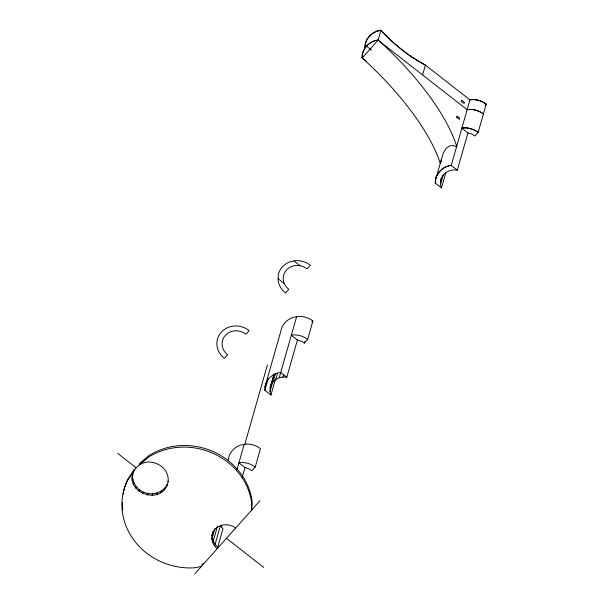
<?xml version="1.0" encoding="UTF-8"?>
<svg xmlns="http://www.w3.org/2000/svg" width="604" height="604" viewBox="0 0 604 604"><rect width="100%" height="100%" fill="white"/><g stroke="black" fill="none" stroke-linecap="round" stroke-linejoin="round"><path stroke-width="0.91" d="M168.191 481.207C163.654 507.194 122.219 493.181 134.111 469.761L127.769 479.259A65.519 59.992 15.9 0 0 123.08 494.2M132.268 479.855L132.812 473.898M167.995 481.977C170.358 467.202 151.408 456.745 139.464 464.846L139.917 463.253L148.765 455.718A65.519 59.992 15.9 0 1 252.178 501.894L251.596 510.146L251.725 503.487A65.519 59.992 15.9 0 0 148.305 457.319L136.074 467.73L127.316 480.859A65.519 59.992 15.9 0 0 194.375 567.805L201.343 566.492M214.654 545.91L220.362 525.873L223.027 528.545L217.319 548.583C212.102 544.619 210.426 537.281 213.167 531.361M212.389 534.079C211.687 538.995 213.944 543.91 217.772 546.982M228.327 460.58L228.357 458.964A20.038 18.346 15.9 0 1 240.762 445.057L245.805 444.114A20.038 18.346 15.9 0 1 260.46 448.644L255.205 467.081L251.959 470.727L248.667 468.749L244.982 467.609L238.897 462.86L240.551 462.551A20.038 18.346 15.9 0 1 255.205 467.081M275.5 379.048L270.947 395.031L264.862 390.282L264.929 387.043L280.8 331.317A20.038 18.346 15.9 0 1 293.204 317.41L298.248 316.458A20.038 18.346 15.9 0 1 312.902 320.988L307.647 339.433L304.401 343.072L301.109 341.101L297.425 339.961L291.339 335.212L292.993 334.903A20.038 18.346 15.9 0 1 307.647 339.433M270.947 395.031L270.018 391.535L270.086 387.987L273.929 374.503M440.391 163.699L437.945 156.798A155.704 57.214 41.7 0 0 362.226 57.954C361.607 48.924 369.376 41.148 378.059 40.038M365.043 47.474C364.725 38.679 372.426 31.31 380.86 30.2M445.767 172.865L441.471 187.957L435.393 183.208L435.454 179.977L443.23 153.122L446.084 148.508L449.655 145.926L453.702 145.541L456.556 146.787M441.471 187.957L440.543 184.469L440.61 180.913L441.637 177.319M362.083 57.954C361.766 48.984 369.286 41.019 378.081 40.174L467.119 109.702C472.834 108.645 478.768 110.585 483.426 113.922C478.753 110.404 472.773 108.795 466.983 109.588M364.944 47.467C364.839 38.731 372.358 31.181 380.89 30.336C393.921 43.979 408.629 56.315 425.405 65.104L469.92 99.864C475.642 98.807 481.569 100.747 486.228 104.084L478.172 132.359L474.925 136.006L471.633 134.028L467.949 132.888L461.864 128.139C467.587 127.089 473.513 129.03 478.172 132.359C473.528 128.856 467.602 127.27 461.841 128.003M435.242 183.208C434.925 174.171 442.453 166.417 451.218 165.292M441.003 162.008L441.298 159.448M134.111 469.761L132.352 475.499M133.409 484.129L133.862 482.536L132.729 478.255M135.689 488.047L136.142 486.446L133.862 482.536M138.95 491.324L139.411 489.723L136.142 486.446M142.982 493.74L143.435 492.147L139.411 489.723M147.504 495.137L147.957 493.544C155.439 494.88 163.699 491.482 167.149 484.514L166.696 486.114M152.208 495.423L152.661 493.823M156.768 494.563L157.229 492.962M160.883 492.63L161.344 491.029M164.273 489.746L164.726 488.145M211.868 539.229L214.896 528.583M212.797 542.717L217.5 526.19M236.874 469.965L244.152 444.423M221.298 526.862L221.804 525.087M244.688 444.733L267.406 364.982M264.862 390.282L268.153 378.738M242.196 477.379L244.982 467.609M366.666 61.419L362.226 57.954L362.74 56.164M270.086 387.987L274.216 373.823M270.018 391.535L272.834 381.652M271.143 384.612L273.121 381.645L275.424 373.559M273.121 381.645L275.885 379.297L277.674 373.008M275.885 379.297L279.237 377.719L296.594 316.768M279.237 377.719L282.966 377.017L283.729 374.321M282.966 377.017L286.802 377.251L297.425 339.961M304.401 343.072L304.899 341.32M422.604 74.934L425.405 65.104L414.027 58.46A67.58 24.832 41.7 0 1 391.226 40.649L380.89 30.336L378.081 40.174L362.226 57.954M435.393 183.208L435.899 181.434M440.543 184.469L443.359 174.586M435.454 179.977C436.805 172.321 443.547 166.213 451.248 165.428L469.92 99.864M440.61 180.913C441.856 173.325 450.055 168.735 457.326 170.177L467.949 132.888M211.936 535.673L213.182 531.543M212.993 532.298C217.025 524.038 228.742 522.498 235.628 528.055M485.14 105.3L486.228 104.084C481.554 100.566 475.575 98.958 469.784 99.758M311.815 322.204L312.902 320.988M201.804 564.899L203.012 563.54M194.828 573.8L259.939 500.791M139.917 463.253L142.385 462.09M293.997 260.973L300.075 265.722L303.767 266.862L307.058 268.833L310.305 265.194A20.038 18.346 15.9 0 0 295.65 260.664L290.607 261.608A20.038 18.346 15.9 0 0 278.21 275.515L278.112 280.332A20.038 18.346 15.9 0 0 285.496 293.008L288.75 289.369L286.085 286.696L284.22 283.502L278.142 278.754M143.435 492.147L147.957 493.544M366.409 46.13L371.573 50.17M451.248 165.428L457.326 170.177M286.802 377.251L280.724 372.502L277.327 373.136A20.038 18.346 15.9 0 0 264.929 387.043M117.772 453.438L136.074 467.73M226.47 538.315L263.691 567.383M122.778 509.942A65.519 59.992 15.9 0 1 122.363 502.505M284.22 283.502A14.79 13.545 15.9 0 1 300.075 265.722M378.217 40.038A155.704 57.471 41.6 0 1 456.918 146.983M227.61 354.722L224.363 358.368A20.038 18.346 15.9 0 1 221.177 332.291A20.038 18.346 15.9 0 1 249.165 330.547L245.919 334.193A14.79 13.545 15.9 0 0 225.262 335.477A14.79 13.545 15.9 0 0 227.61 354.722M461.63 101.563A1.986 0.732 41.7 0 0 464.31 103.239A1.986 0.732 41.7 0 0 462.687 100.815A1.986 0.732 41.7 0 0 461.63 101.563M456.896 117.403A1.986 0.732 41.7 0 0 459.584 119.079A1.986 0.732 41.7 0 0 457.953 116.663A1.986 0.732 41.7 0 0 456.896 117.403"/></g></svg>
